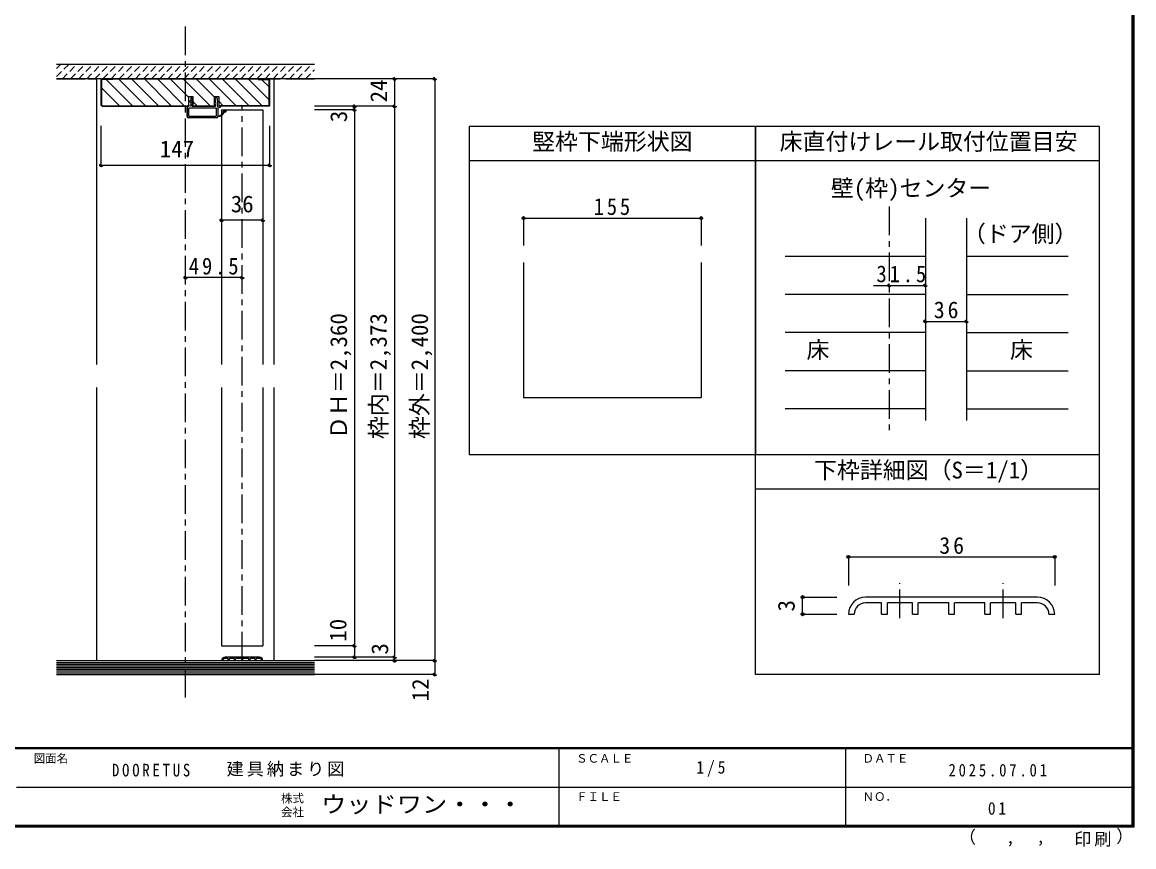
# Model space of a CAD drawing. Units: millimetres at full size, sheet at 1:5, with parts at other scales. Extents: x -973 to 977, y -718 to 696.
# Drawn here: x 7 to 977, y -718 to 1 of the extents above; entities that cross this region are included whole.
import ezdxf
from ezdxf.enums import TextEntityAlignment as Align

# ---------------------------------------------------------------- set-up
doc = ezdxf.new("R2010")
doc.units = ezdxf.units.MM
doc.header["$LTSCALE"] = 5
doc.header["$PDMODE"] = 32
doc.header["$PDSIZE"] = 2.5
doc.linetypes.add('CHAIN1', pattern=[8, 5, -1, 1, -1])
doc.linetypes.add('DASHED1', pattern=[1.8, 1.2, -0.6])
for name, color, linetype in [('0-0_補助線', 7, 'Continuous'), ('0-1_通り芯', 4, 'CHAIN1'), ('0-3_仕上げ', 7, 'Continuous'), ('0-4_枠', 3, 'Continuous'), ('0-6_扉', 6, 'Continuous'), ('0-7_金物', 7, 'Continuous'), ('0-A_文字', 3, 'Continuous'), ('0-B_寸法', 4, 'DASHED1'), ('0-C_ハッチ', 4, 'DASHED1'), ('7-7_金物', 7, 'Continuous'), ('7-B_寸法', 4, 'Continuous'), ('F-0_補助線', 7, 'Continuous'), ('F-1_枠', 6, 'Continuous'), ('F-A_文字', 7, 'Continuous')]:
    doc.layers.add(name, color=color, linetype=linetype)
doc.styles.add('ＭＳ ゴシック', font='')
doc.styles.get('ＭＳ ゴシック').set_extended_font_data('MS Gothic')

# ---------------------------------------------------------------- blocks, each defined once
blk = doc.blocks.new('2')
at = {"layer": '0-0_補助線'}
for p, q in [((-9.846, -9.622), (-9.846, 15.078)), ((-8.846, 16.078), (0.354, 16.078)), ((-8.846, 15.878), (0.637, 15.878)), ((-8.446, 14.378), (-8.446, -8.922)), ((-8.146, 14.678), (-1.546, 14.678)), ((-1.246, 14.378), (-1.246, -8.922)), ((0.154, 11.653), (2.154, 11.653)), ((0.154, 11.653), (0.154, -8.497)), ((2.154, 10.953), (2.154, 11.653)), ((3.154, 11.653), (2.512, 10.83)), ((3.154, 11.653), (6.154, 11.653)), ((4.154, 13.753), (4.154, 13.053)), ((5.154, 13.053), (4.512, 13.876)), ((7.154, 13.053), (5.154, 13.053)), ((6.154, 10.953), (6.154, 11.653)), ((7.558, 12.258), (6.516, 10.835)), ((-1.546, -9.222), (-8.146, -9.222)), ((0.154, -8.497), (2.154, -8.497)), ((2.154, -7.797), (2.154, -8.497)), ((3.154, -8.497), (2.512, -7.674)), ((3.154, -8.497), (6.154, -8.497)), ((6.154, -7.797), (6.154, -8.497)), ((7.558, -9.101), (6.516, -7.679)), ((-1.48, -10.622), (-8.846, -10.622)), ((-1.189, -10.85), (-0.732, -12.694)), ((0.354, -12.922), (-0.441, -12.922)), ((4.154, -9.897), (0.154, -9.897)), ((0.154, -9.897), (0.154, -10.622)), ((0.154, -10.622), (0.645, -12.548)), ((4.154, -10.597), (4.154, -9.897)), ((5.154, -9.897), (4.512, -10.72)), ((7.154, -9.897), (5.154, -9.897))]:
    blk.add_line(p, q, dxfattribs=at)
for points in [[(-9.646, 15.078), (-9.646, -9.622), (-9.846, -9.622)], [(4.154, 13.053), (0.154, 13.053), (0.649, 15.723)]]:
    blk.add_lwpolyline(points, dxfattribs=at)
for centre, radius, start, end in [((-8.846, 15.078), 1, 90, 180), ((-8.846, 15.078), 0.8, 90, 180), ((-8.146, 14.378), 0.3, 90, 180), ((-1.546, 14.378), 0.3, 0, 90), ((0.354, 15.778), 0.3, 349.49875, 90), ((2.354, 10.953), 0.2, 180, 322.03043), ((4.354, 13.753), 0.2, 37.96957, 180), ((6.354, 10.953), 0.2, 180, 323.78053), ((7.154, 12.553), 0.5, 323.78053, 90), ((-8.846, -9.622), 1, 180, 270), ((-8.146, -8.922), 0.3, 180, 270), ((-1.546, -8.922), 0.3, 270, 0), ((2.354, -7.797), 0.2, 37.96957, 180), ((6.354, -7.797), 0.2, 36.21947, 180), ((7.154, -9.397), 0.5, 270, 36.21947), ((-2.846, -10.72), 6, 179.06153, 259.29815), ((-2.846, -10.72), 5.3, 178.93757, 259.29815), ((-3.896, -16.272), 0.35, 259.29815, 79.29815), ((-1.48, -10.922), 0.3, 13.9282, 90), ((-0.441, -12.622), 0.3, 193.9282, 270), ((0.354, -12.622), 0.3, 270, 14.29438), ((4.354, -10.597), 0.2, 180, 322.03043)]:
    blk.add_arc(centre, radius, start, end, dxfattribs=at)
blk.add_point((-3.896, -16.622), dxfattribs=at)

msp = doc.modelspace()

# ---------------------------------------------------------------- linework, layer by layer
at = {"layer": '0-1_通り芯'}
for p, q in [((149.153, -587.5), (149.153, -2.5)), ((36.653, -48), (261.653, -48)), ((198.653, -555.5), (198.653, -71.5)), ((763.282, -159.5), (763.282, -356.007)), ((36.653, -567.5), (264.01, -567.5))]:
    msp.add_line(p, q, dxfattribs=at)
at = {"layer": '0-3_仕上げ', "color": 4}
for p, q in [((672.306, -202.801), (794.782, -202.801)), ((830.782, -202.801), (919.324, -202.801)), ((794.782, -236.103), (672.306, -236.103)), ((830.782, -236.103), (919.324, -236.103)), ((794.782, -269.404), (672.306, -269.404)), ((830.782, -269.404), (919.324, -269.404)), ((794.782, -302.706), (672.306, -302.706)), ((830.782, -302.706), (919.324, -302.706)), ((794.782, -336.007), (672.306, -336.007)), ((830.782, -336.007), (919.324, -336.007))]:
    msp.add_line(p, q, dxfattribs=at)
at = {"layer": '0-3_仕上げ', "color": 2}
for p, q in [((36.653, -555.5), (261.653, -555.5)), ((36.653, -567.5), (261.653, -567.5))]:
    msp.add_line(p, q, dxfattribs=at)
at = {"layer": '0-3_仕上げ'}
for p, q in [((36.653, -557), (261.653, -557)), ((36.653, -558.5), (261.653, -558.5)), ((36.653, -560), (261.653, -560)), ((36.653, -561.5), (261.653, -561.5)), ((36.653, -563), (261.653, -563)), ((36.653, -564.5), (261.653, -564.5)), ((36.653, -566), (261.653, -566))]:
    msp.add_line(p, q, dxfattribs=at)
at = {"layer": '0-4_枠', "color": 4}
for p, q in [((75.653, -48), (71.653, -48)), ((71.653, -297.25), (71.653, -48)), ((222.653, -48), (226.653, -48)), ((226.653, -297.25), (226.653, -48)), ((71.653, -555.5), (71.653, -317.25)), ((226.653, -555.5), (226.653, -317.25))]:
    msp.add_line(p, q, dxfattribs=at)
at = {"layer": '0-4_枠'}
for p, q in [((75.653, -71.293), (75.653, -48)), ((75.653, -48), (222.653, -48)), ((212.653, -48.5), (212.653, -48)), ((212.653, -48.5), (222.153, -48.5)), ((222.653, -71.293), (222.653, -48)), ((152.153, -72), (152.153, -63.5)), ((152.153, -63.5), (155.853, -63.5)), ((155.853, -72), (155.853, -63.5)), ((174.453, -72), (174.453, -63.5)), ((174.453, -63.5), (178.153, -63.5)), ((178.153, -63.5), (178.153, -72)), ((76.36, -72), (75.653, -71.293)), ((76.36, -72), (152.153, -72)), ((76.567, -71.5), (152.153, -71.5)), ((155.853, -71.5), (174.453, -71.5)), ((155.853, -72), (174.453, -72)), ((221.739, -71.5), (178.153, -71.5)), ((221.946, -72), (178.153, -72)), ((221.946, -72), (222.653, -71.293)), ((794.782, -169.5), (794.782, -346.007)), ((830.782, -169.5), (830.782, -346.007))]:
    msp.add_line(p, q, dxfattribs=at)
for points in [[(85.653, -48), (85.653, -48.5), (76.153, -48.5)], [(76.567, -71.5), (76.153, -71.086), (76.153, -48.5)], [(221.739, -71.5), (222.153, -71.086), (222.153, -48.5)]]:
    msp.add_lwpolyline(points, dxfattribs=at)
at = {"layer": '0-6_扉'}
for p, q in [((180.653, -75), (216.653, -75)), ((180.653, -75), (180.653, -297.25)), ((216.653, -75), (216.653, -297.25)), ((180.653, -317.25), (180.653, -542.5)), ((216.653, -317.25), (216.653, -542.5)), ((180.653, -542.5), (216.653, -542.5))]:
    msp.add_line(p, q, dxfattribs=at)
at = {"layer": '0-7_金物'}
for p, q in [((213.653, -552.5), (183.653, -552.5)), ((180.653, -555.5), (181.653, -555.5)), ((186.453, -553.5), (183.653, -553.5)), ((186.453, -555.5), (186.453, -553.5)), ((186.453, -555.5), (187.453, -555.5)), ((191.853, -553.5), (187.453, -553.5)), ((187.453, -555.5), (187.453, -553.5)), ((191.853, -555.5), (191.853, -553.5)), ((191.853, -555.5), (192.853, -555.5)), ((198.153, -553.5), (192.853, -553.5)), ((192.853, -555.5), (192.853, -553.5)), ((198.153, -555.5), (198.153, -553.5)), ((198.153, -555.5), (199.153, -555.5)), ((204.453, -553.5), (199.153, -553.5)), ((199.153, -555.5), (199.153, -553.5)), ((204.453, -555.5), (204.453, -553.5)), ((204.453, -555.5), (205.453, -555.5)), ((209.853, -553.5), (205.453, -553.5)), ((205.453, -555.5), (205.453, -553.5)), ((209.853, -555.5), (209.853, -553.5)), ((209.853, -555.5), (210.853, -555.5)), ((213.653, -553.5), (210.853, -553.5)), ((210.853, -555.5), (210.853, -553.5)), ((215.653, -555.5), (216.653, -555.5))]:
    msp.add_line(p, q, dxfattribs=at)
for centre, radius, start, end in [((183.653, -555.5), 3, 90, 180), ((213.653, -555.5), 3, 0, 90), ((183.653, -555.5), 2, 90, 180), ((213.653, -555.5), 2, 0, 90)]:
    msp.add_arc(centre, radius, start, end, dxfattribs=at)
at = {"layer": '0-A_文字'}
for p, q in [((646.639, -89.5), (396.639, -89.5)), ((396.639, -89.5), (396.639, -376.007)), ((646.639, -567.5), (646.639, -89.5)), ((946.639, -89.5), (646.639, -89.5)), ((646.639, -89.5), (646.639, -376.007)), ((946.639, -567.5), (946.639, -89.5)), ((646.639, -119.5), (396.639, -119.5)), ((946.639, -119.5), (646.639, -119.5)), ((444.139, -208.227), (444.139, -326.007)), ((599.139, -208.227), (599.139, -326.007)), ((444.139, -326.007), (599.139, -326.007)), ((646.639, -376.007), (396.639, -376.007)), ((946.639, -376.007), (646.639, -376.007)), ((946.639, -406.007), (646.639, -406.007)), ((946.639, -567.5), (646.639, -567.5))]:
    msp.add_line(p, q, dxfattribs=at)
at = {"layer": '0-A_文字', "color": 4}
for p, q in [((444.139, -169.5), (599.139, -169.5)), ((444.139, -169.5), (444.139, -193.49)), ((599.139, -169.5), (599.139, -193.49))]:
    msp.add_line(p, q, dxfattribs=at)
at = {"layer": '0-A_文字', "color": 7}
for p in [(444.139, -169.5), (599.139, -169.5)]:
    msp.add_point(p, dxfattribs=at)
at = {"layer": '0-B_寸法', "color": 2, "linetype": 'Continuous'}
for p, q in [((261.653, -35.5), (36.653, -35.5)), ((261.653, -48), (36.653, -48))]:
    msp.add_line(p, q, dxfattribs=at)
at = {"layer": '0-B_寸法'}
for p, q in [((36.653, -46.037), (47.19, -35.5)), ((36.653, -38.966), (40.119, -35.5)), ((41.761, -48), (54.261, -35.5)), ((48.832, -48), (61.332, -35.5)), ((55.904, -48), (68.404, -35.5)), ((62.975, -48), (75.475, -35.5)), ((70.046, -48), (82.546, -35.5)), ((77.117, -48), (89.617, -35.5)), ((84.188, -48), (96.688, -35.5)), ((91.259, -48), (103.759, -35.5)), ((98.33, -48), (110.83, -35.5)), ((105.401, -48), (117.901, -35.5)), ((112.472, -48), (124.972, -35.5)), ((119.543, -48), (132.043, -35.5)), ((126.614, -48), (139.114, -35.5)), ((133.685, -48), (146.185, -35.5)), ((140.756, -48), (153.256, -35.5)), ((147.827, -48), (160.327, -35.5)), ((154.899, -48), (167.399, -35.5)), ((161.97, -48), (174.47, -35.5)), ((169.041, -48), (181.541, -35.5)), ((176.112, -48), (188.612, -35.5)), ((183.183, -48), (195.683, -35.5)), ((190.254, -48), (202.754, -35.5)), ((197.325, -48), (209.825, -35.5)), ((204.396, -48), (216.896, -35.5)), ((211.467, -48), (223.967, -35.5)), ((218.538, -48), (231.038, -35.5)), ((225.609, -48), (238.109, -35.5)), ((232.68, -48), (245.18, -35.5)), ((239.751, -48), (252.251, -35.5)), ((246.822, -48), (259.322, -35.5)), ((253.893, -48), (261.653, -40.24))]:
    msp.add_line(p, q, dxfattribs=at)
at = {"layer": '0-B_寸法', "linetype": 'Continuous'}
for p, q in [((64.153, -48), (68.153, -48)), ((366.653, -48), (261.653, -48)), ((331.653, -48), (331.653, -555.5)), ((366.653, -48), (366.653, -567.5)), ((331.653, -72), (261.653, -72)), ((296.653, -75), (261.653, -75)), ((296.653, -72), (296.653, -552.5)), ((75.653, -123.422), (75.653, -88.9)), ((216.653, -171.382), (180.653, -171.382)), ((198.653, -221.382), (149.153, -221.382)), ((749.407, -228.19), (794.782, -228.19)), ((794.782, -259.575), (830.782, -259.575)), ((296.653, -542.5), (261.653, -542.5)), ((331.653, -552.5), (261.653, -552.5)), ((366.653, -555.5), (261.653, -555.5)), ((366.653, -567.5), (261.653, -567.5))]:
    msp.add_line(p, q, dxfattribs=at)
msp.add_lwpolyline([(75.653, -123.422), (222.653, -123.422), (222.653, -88.9)], dxfattribs=at)
at = {"layer": '0-B_寸法', "color": 7}
for p in [(331.653, -48), (366.653, -48), (296.653, -72), (296.653, -75), (331.653, -72), (75.653, -123.422), (222.653, -123.422), (180.653, -171.382), (216.653, -171.382), (149.153, -221.382), (198.653, -221.382), (763.282, -228.19), (794.782, -228.19), (794.782, -259.575), (830.782, -259.575), (296.653, -542.5), (296.653, -552.5), (331.653, -552.5), (331.653, -555.5), (366.653, -555.5), (366.653, -567.5)]:
    msp.add_point(p, dxfattribs=at)
at = {"layer": '0-C_ハッチ', "linetype": 'Continuous'}
for p, q in [((79.8, -48.5), (102.8, -71.5)), ((90.614, -48), (114.114, -71.5)), ((101.927, -48), (125.428, -71.5)), ((113.241, -48), (136.741, -71.5)), ((124.555, -48), (148.055, -71.5)), ((135.869, -48), (152.153, -64.284)), ((147.182, -48), (170.683, -71.5)), ((158.496, -48), (174.453, -63.957)), ((169.81, -48), (193.31, -71.5)), ((181.124, -48), (204.624, -71.5)), ((192.437, -48), (215.937, -71.5)), ((203.751, -48), (222.153, -66.402)), ((215.565, -48.5), (222.153, -55.088)), ((76.153, -56.167), (91.487, -71.5)), ((178.153, -67.657), (181.996, -71.5)), ((155.853, -67.984), (159.369, -71.5))]:
    msp.add_line(p, q, dxfattribs=at)
at = {"layer": '7-7_金物', "color": 4, "linetype": 'CHAIN1'}
for p, q in [((772.63, -518.365), (772.63, -487.834)), ((862.63, -518.365), (862.63, -487.834))]:
    msp.add_line(p, q, dxfattribs=at)
at = {"layer": '7-7_金物'}
for p, q in [((892.63, -500.065), (742.63, -500.065)), ((756.63, -505.065), (742.63, -505.065)), ((756.63, -515.065), (756.63, -505.065)), ((783.63, -505.065), (761.63, -505.065)), ((761.63, -515.065), (761.63, -505.065)), ((783.63, -515.065), (783.63, -505.065)), ((815.13, -505.065), (788.63, -505.065)), ((788.63, -515.065), (788.63, -505.065)), ((815.13, -515.065), (815.13, -505.065)), ((846.63, -505.065), (820.13, -505.065)), ((820.13, -515.065), (820.13, -505.065)), ((846.63, -515.065), (846.63, -505.065)), ((873.63, -505.065), (851.63, -505.065)), ((851.63, -515.065), (851.63, -505.065)), ((873.63, -515.065), (873.63, -505.065)), ((892.63, -505.065), (878.63, -505.065)), ((878.63, -515.065), (878.63, -505.065)), ((727.63, -515.065), (732.63, -515.065)), ((756.63, -515.065), (761.63, -515.065)), ((783.63, -515.065), (788.63, -515.065)), ((815.13, -515.065), (820.13, -515.065)), ((846.63, -515.065), (851.63, -515.065)), ((873.63, -515.065), (878.63, -515.065)), ((902.63, -515.065), (907.63, -515.065))]:
    msp.add_line(p, q, dxfattribs=at)
for centre, radius, start, end in [((742.63, -515.065), 15, 90, 180), ((892.63, -515.065), 15, 0, 90), ((742.63, -515.065), 10, 90, 180), ((892.63, -515.065), 10, 0, 90)]:
    msp.add_arc(centre, radius, start, end, dxfattribs=at)
at = {"layer": '7-B_寸法'}
for p, q in [((727.63, -465.065), (727.63, -490.065)), ((727.63, -465.065), (907.63, -465.065)), ((907.63, -465.065), (907.63, -490.065)), ((687.63, -500.065), (717.63, -500.065)), ((687.63, -515.065), (687.63, -500.065)), ((687.63, -515.065), (717.63, -515.065))]:
    msp.add_line(p, q, dxfattribs=at)
at = {"layer": '7-B_寸法', "color": 7}
for p in [(727.63, -465.065), (907.63, -465.065), (687.63, -500.065), (687.63, -515.065)]:
    msp.add_point(p, dxfattribs=at)
at = {"layer": 'F-1_枠'}
for p, q in [((974.986, 695.833), (974.986, -700.833)), ((975.82, 695.833), (975.82, -700.833)), ((976.653, 695.833), (976.653, -700.833)), ((976.653, -631.667), (-973.347, -631.667)), ((976.653, -632.5), (-973.347, -632.5)), ((474.986, -632.5), (474.986, -699.167)), ((724.986, -632.5), (724.986, -699.167)), ((1.653, -665.833), (974.986, -665.834)), ((976.653, -699.167), (-973.347, -699.167)), ((976.653, -700), (-973.347, -700)), ((976.653, -700.833), (-973.347, -700.833))]:
    msp.add_line(p, q, dxfattribs=at)

# ---------------------------------------------------------------- block references
at = {"layer": '0-0_補助線', "rotation": 90}
msp.add_blockref('2', (166.731, -72.154), dxfattribs=at)

# ---------------------------------------------------------------- texts
at = {"layer": '0-A_文字', "color": 7, "style": 'ＭＳ ゴシック'}
for s, p in [('竪枠下端形状図', (451.639, -114.5)), ('床直付けレール取付位置目安', (667.63, -114.5)), ('壁(枠)センター', (712.306, -155.091)), ('（ドア側）', (827.537, -194.895)), ('床', (691.056, -296.055)), ('床', (868.675, -296.055)), ('下枠詳細図（S＝1/1）', (697.63, -401.007))]:
    msp.add_text(s, height=14.66, dxfattribs=at).set_placement(p, align=Align.BOTTOM_LEFT)
at = {"layer": '0-A_文字', "color": 7, "insert": (505.389, -167), "char_height": 14.66, "attachment_point": 7, "style": 'ＭＳ ゴシック'}
msp.add_mtext('\\T1.27;\\W0.9;155', dxfattribs=at)
at = {"layer": '0-B_寸法', "color": 7, "style": 'ＭＳ ゴシック'}
for s, p in [('24', (329.437, -68.571)), ('3', (294.49, -85.885)), ('ＤＨ＝2,360', (294.473, -362.25)), ('枠内＝2,373', (329.153, -362.25)), ('枠外＝2,400', (365.167, -362.25)), ('10', (293.944, -538.949)), ('3', (330.369, -550.209)), ('12', (365.829, -590.98))]:
    msp.add_text(s, height=14.66, rotation=90, dxfattribs=at).set_placement(p, align=Align.BOTTOM_LEFT)
for s, p in [('147', (126.653, -120.922)), ('36', (188.653, -168.882))]:
    msp.add_text(s, height=14.66, dxfattribs=at).set_placement(p, align=Align.BOTTOM_LEFT)
at = {"layer": '0-B_寸法', "color": 7, "char_height": 14.66, "attachment_point": 7, "style": 'ＭＳ ゴシック'}
for s, insert in [('\\T1.28;\\W0.9;49.5', (152.028, -218.882)), ('\\T1.28;\\W0.9;31.5', (752.1, -225.69)), ('\\T1.27;\\W0.95;36', (802.157, -257.075))]:
    msp.add_mtext(s, dxfattribs=dict(at, insert=insert))
at = {"layer": '7-B_寸法', "color": 7, "style": 'ＭＳ ゴシック'}
msp.add_text('3', height=14.66, rotation=90, dxfattribs=at).set_placement((685.13, -512.565), align=Align.BOTTOM_LEFT)
at = {"layer": '7-B_寸法', "color": 7, "insert": (807.005, -462.565), "char_height": 14.66, "attachment_point": 7, "style": 'ＭＳ ゴシック'}
msp.add_mtext('\\T1.27;\\W0.95;36', dxfattribs=at)
at = {"layer": 'F-0_補助線', "char_height": 11, "attachment_point": 7, "style": 'ＭＳ ゴシック'}
for s, insert in [('\\T1.39;\\W0.85;DOORETUS', (84.986, -656.667)), ('\\T1.17;建具納まり図', (184.986, -656.667))]:
    msp.add_mtext(s, dxfattribs=dict(at, insert=insert))
at = {"layer": 'F-A_文字', "style": 'ＭＳ ゴシック'}
for s, height, p in [('図面名', 7.331, (16.653, -646.667)), ('ＳＣＡＬＥ', 7.331, (489.986, -646.667)), ('ＤＡＴＥ', 7.331, (739.986, -646.667)), ('株式', 7.331, (232.486, -681.5)), ('ＦＩＬＥ', 7.331, (489.986, -680)), ('ＮＯ．', 7.331, (739.986, -680.001)), ('会社', 7.331, (232.486, -693.5)), ('（', 11, (823.992, -718.052)), ('）', 11, (961.387, -717.355)), (',', 11, (865.199, -718.052)), (',', 11, (891.686, -717.588))]:
    msp.add_text(s, height=height, dxfattribs=at).set_placement(p, align=Align.BOTTOM_LEFT)
at = {"layer": 'F-A_文字', "style": 'ＭＳ ゴシック', "width": 1.1}
msp.add_text('ウッドワン・・・', height=14.66, dxfattribs=at).set_placement((267.486, -692.5), align=Align.BOTTOM_LEFT)
at = {"layer": 'F-A_文字', "char_height": 11, "attachment_point": 7, "style": 'ＭＳ ゴシック'}
for s, insert in [('\\T1.38;\\W0.9;1/5', (594.986, -656.667)), ('\\T1.39;\\W0.85;2025.07.01', (814.986, -656.667)), ('\\T1.36;\\W0.9;01', (849.361, -690.001)), ('\\T1.17;印刷', (924.678, -717.82))]:
    msp.add_mtext(s, dxfattribs=dict(at, insert=insert))

doc.saveas('drawing.dxf')
